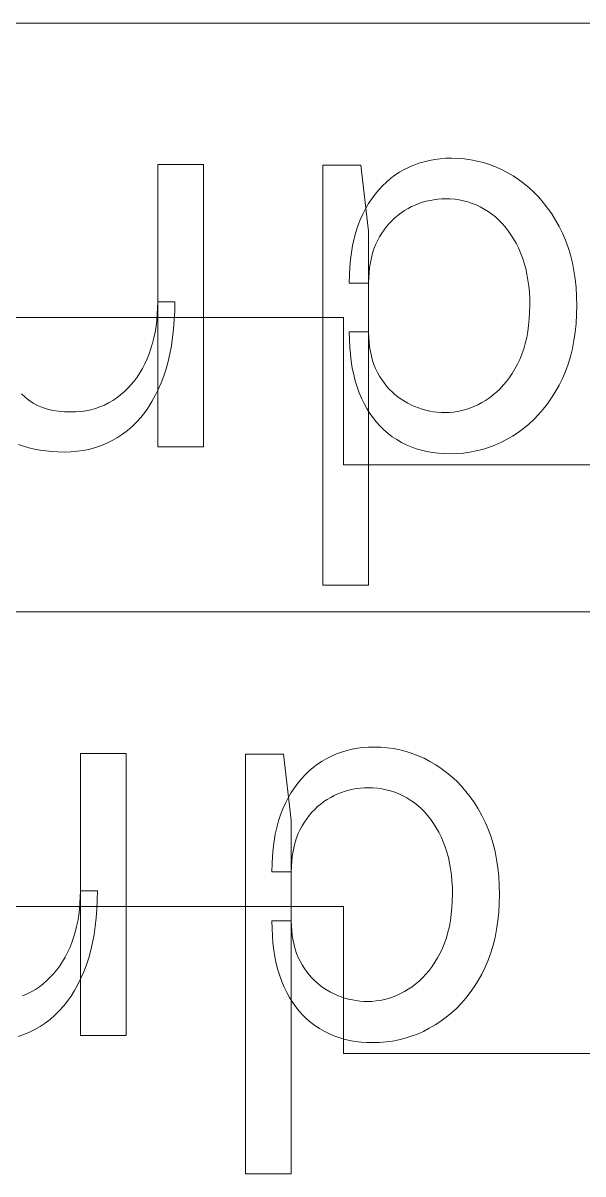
# Model space of a CAD drawing. Extents: x 0 to 393, y 0 to 389.
# Drawn here: x 47.46 to 58.88, y 341.55 to 365 of the extents above; entities that cross this region are included whole.
import ezdxf

# ---------------------------------------------------------------- set-up
doc = ezdxf.new("R2010")
doc.units = 0
doc.layers.get('0').update_dxf_attribs({"lineweight": 0})

msp = doc.modelspace()

# ---------------------------------------------------------------- linework, layer by layer
for p, q in [((138, 365), (6, 365)), ((55.435, 362.105), (55.537, 362.142)), ((55.537, 362.142), (55.643, 362.174)), ((55.643, 362.174), (55.75, 362.2)), ((55.75, 362.2), (55.859, 362.22)), ((55.859, 362.22), (55.971, 362.234)), ((55.971, 362.234), (56.086, 362.243)), ((56.086, 362.243), (56.202, 362.246)), ((56.202, 362.246), (56.202, 362.246)), ((56.202, 362.246), (56.336, 362.242)), ((56.336, 362.242), (56.467, 362.232)), ((56.467, 362.232), (56.597, 362.214)), ((56.597, 362.214), (56.725, 362.188)), ((56.725, 362.188), (56.852, 362.156)), ((56.852, 362.156), (56.976, 362.116)), ((50.208, 356.366), (50.208, 362.114)), ((50.208, 362.114), (51.144, 362.114)), ((51.144, 362.114), (51.144, 356.366)), ((53.574, 353.546), (53.574, 362.102)), ((53.574, 362.102), (54.354, 362.102)), ((54.354, 362.102), (54.51, 360.758)), ((54.958, 361.832), (55.047, 361.898)), ((55.047, 361.898), (55.14, 361.958)), ((55.14, 361.958), (55.236, 362.013)), ((55.236, 362.013), (55.334, 362.062)), ((55.334, 362.062), (55.435, 362.105)), ((56.976, 362.116), (57.099, 362.07)), ((57.099, 362.07), (57.22, 362.016)), ((57.22, 362.016), (57.339, 361.954)), ((57.339, 361.954), (57.456, 361.886)), ((54.716, 361.6), (54.792, 361.683)), ((54.792, 361.683), (54.873, 361.76)), ((54.873, 361.76), (54.958, 361.832)), ((57.456, 361.886), (57.57, 361.811)), ((57.57, 361.811), (57.68, 361.73)), ((57.68, 361.73), (57.785, 361.642)), ((54.573, 361.418), (54.642, 361.512)), ((54.642, 361.512), (54.716, 361.6)), ((57.785, 361.642), (57.886, 361.548)), ((57.886, 361.548), (57.983, 361.448)), ((57.983, 361.448), (58.074, 361.342)), ((54.39, 361.103), (54.447, 361.214)), ((54.447, 361.214), (54.508, 361.319)), ((54.508, 361.319), (54.573, 361.418)), ((55.314, 361.22), (55.243, 361.179)), ((55.386, 361.258), (55.314, 361.22)), ((55.46, 361.291), (55.386, 361.258)), ((55.534, 361.321), (55.46, 361.291)), ((55.61, 361.347), (55.534, 361.321)), ((55.686, 361.368), (55.61, 361.347)), ((55.763, 361.386), (55.686, 361.368)), ((55.842, 361.4), (55.763, 361.386)), ((55.921, 361.41), (55.842, 361.4)), ((56.001, 361.416), (55.921, 361.41)), ((56.082, 361.418), (56.001, 361.416)), ((56.176, 361.415), (56.082, 361.418)), ((56.082, 361.418), (56.082, 361.418)), ((56.268, 361.408), (56.176, 361.415)), ((56.359, 361.395), (56.268, 361.408)), ((56.448, 361.377), (56.359, 361.395)), ((56.535, 361.353), (56.448, 361.377)), ((56.621, 361.325), (56.535, 361.353)), ((56.704, 361.292), (56.621, 361.325)), ((56.787, 361.253), (56.704, 361.292)), ((56.867, 361.209), (56.787, 361.253)), ((56.946, 361.16), (56.867, 361.209)), ((58.074, 361.342), (58.162, 361.229)), ((58.162, 361.229), (58.245, 361.11)), ((54.291, 360.866), (54.338, 360.987)), ((54.338, 360.987), (54.39, 361.103)), ((54.989, 360.976), (54.932, 360.917)), ((55.048, 361.032), (54.989, 360.976)), ((55.11, 361.085), (55.048, 361.032)), ((55.176, 361.133), (55.11, 361.085)), ((55.243, 361.179), (55.176, 361.133)), ((57.022, 361.106), (56.946, 361.16)), ((57.096, 361.048), (57.022, 361.106)), ((57.166, 360.985), (57.096, 361.048)), ((57.233, 360.917), (57.166, 360.985)), ((58.245, 361.11), (58.324, 360.985)), ((58.324, 360.985), (58.398, 360.854)), ((54.213, 360.607), (54.249, 360.739)), ((54.249, 360.739), (54.291, 360.866)), ((54.51, 360.758), (54.51, 353.546)), ((54.826, 360.786), (54.778, 360.715)), ((54.878, 360.853), (54.826, 360.786)), ((54.932, 360.917), (54.878, 360.853)), ((57.296, 360.845), (57.233, 360.917)), ((57.357, 360.768), (57.296, 360.845)), ((57.414, 360.687), (57.357, 360.768)), ((58.398, 360.854), (58.466, 360.717)), ((54.183, 360.469), (54.213, 360.607)), ((54.69, 360.563), (54.652, 360.482)), ((54.732, 360.641), (54.69, 360.563)), ((54.778, 360.715), (54.732, 360.641)), ((57.468, 360.601), (57.414, 360.687)), ((57.519, 360.511), (57.468, 360.601)), ((57.567, 360.416), (57.519, 360.511)), ((58.466, 360.717), (58.528, 360.575)), ((58.528, 360.575), (58.582, 360.427)), ((54.139, 360.178), (54.158, 360.326)), ((54.158, 360.326), (54.183, 360.469)), ((54.59, 360.308), (54.566, 360.216)), ((54.619, 360.396), (54.59, 360.308)), ((54.652, 360.482), (54.619, 360.396)), ((57.611, 360.317), (57.567, 360.416)), ((57.65, 360.214), (57.611, 360.317)), ((58.582, 360.427), (58.628, 360.274)), ((58.628, 360.274), (58.668, 360.116)), ((54.117, 359.866), (54.125, 360.025)), ((54.125, 360.025), (54.139, 360.178)), ((54.53, 360.021), (54.519, 359.918)), ((54.546, 360.12), (54.53, 360.021)), ((54.566, 360.216), (54.546, 360.12)), ((57.685, 360.107), (57.65, 360.214)), ((57.715, 359.996), (57.685, 360.107)), ((58.668, 360.116), (58.7, 359.953)), ((54.114, 359.702), (54.117, 359.866)), ((54.512, 359.812), (54.51, 359.702)), ((54.519, 359.918), (54.512, 359.812)), ((57.74, 359.88), (57.715, 359.996)), ((57.761, 359.762), (57.74, 359.88)), ((58.7, 359.953), (58.726, 359.784)), ((54.51, 359.702), (54.114, 359.702)), ((54.51, 359.702), (54.51, 359.702)), ((57.777, 359.639), (57.761, 359.762)), ((57.789, 359.512), (57.777, 359.639)), ((58.726, 359.784), (58.744, 359.61)), ((58.744, 359.61), (58.754, 359.431)), ((50.206, 359.189), (50.208, 359.318)), ((50.208, 359.318), (50.208, 359.318)), ((50.208, 359.318), (50.556, 359.318)), ((50.556, 359.318), (50.553, 359.128)), ((57.796, 359.381), (57.789, 359.512)), ((57.798, 359.246), (57.796, 359.381)), ((58.754, 359.431), (58.758, 359.246)), ((50.199, 359.062), (50.206, 359.189)), ((50.553, 359.128), (50.545, 358.943)), ((57.788, 358.97), (57.795, 359.105)), ((57.795, 359.105), (57.798, 359.246)), ((57.798, 359.246), (57.798, 359.246)), ((58.758, 359.246), (58.754, 359.059)), ((58.758, 359.246), (58.758, 359.246)), ((42, 359), (54, 359)), ((50.173, 358.818), (50.188, 358.939)), ((50.188, 358.939), (50.199, 359.062)), ((50.545, 358.943), (50.531, 358.764)), ((54, 359), (54, 356)), ((57.775, 358.838), (57.788, 358.97)), ((58.743, 358.878), (58.725, 358.702)), ((58.754, 359.059), (58.743, 358.878)), ((50.129, 358.586), (50.153, 358.701)), ((50.153, 358.701), (50.173, 358.818)), ((50.531, 358.764), (50.511, 358.59)), ((54.117, 358.549), (54.114, 358.706)), ((54.114, 358.706), (54.114, 358.706)), ((54.114, 358.706), (54.51, 358.706)), ((54.51, 358.706), (54.512, 358.601)), ((57.735, 358.589), (57.758, 358.711)), ((57.758, 358.711), (57.775, 358.838)), ((58.725, 358.702), (58.7, 358.531)), ((50.068, 358.366), (50.101, 358.474)), ((50.101, 358.474), (50.129, 358.586)), ((50.486, 358.423), (50.456, 358.26)), ((50.511, 358.59), (50.486, 358.423)), ((54.124, 358.397), (54.117, 358.549)), ((54.137, 358.249), (54.124, 358.397)), ((54.512, 358.601), (54.519, 358.499)), ((54.519, 358.499), (54.53, 358.401)), ((54.53, 358.401), (54.546, 358.306)), ((57.675, 358.358), (57.707, 358.471)), ((57.707, 358.471), (57.735, 358.589)), ((58.7, 358.531), (58.667, 358.365)), ((49.943, 358.058), (49.989, 358.157)), ((49.989, 358.157), (50.031, 358.26)), ((50.031, 358.26), (50.068, 358.366)), ((50.456, 358.26), (50.419, 358.104)), ((54.154, 358.106), (54.137, 358.249)), ((54.546, 358.306), (54.566, 358.214)), ((54.566, 358.214), (54.59, 358.126)), ((57.546, 358.046), (57.594, 358.145)), ((57.594, 358.145), (57.637, 358.25)), ((57.637, 358.25), (57.675, 358.358)), ((58.627, 358.206), (58.58, 358.051)), ((58.667, 358.365), (58.627, 358.206)), ((49.841, 357.873), (49.894, 357.963)), ((49.894, 357.963), (49.943, 358.058)), ((50.377, 357.953), (50.33, 357.808)), ((50.419, 358.104), (50.377, 357.953)), ((54.177, 357.969), (54.154, 358.106)), ((54.205, 357.836), (54.177, 357.969)), ((54.59, 358.126), (54.619, 358.041)), ((54.619, 358.041), (54.652, 357.959)), ((54.652, 357.959), (54.69, 357.881)), ((57.439, 357.861), (57.494, 357.951)), ((57.494, 357.951), (57.546, 358.046)), ((58.58, 358.051), (58.526, 357.902)), ((49.661, 357.627), (49.725, 357.705)), ((49.725, 357.705), (49.785, 357.786)), ((49.785, 357.786), (49.841, 357.873)), ((50.33, 357.808), (50.277, 357.668)), ((54.237, 357.708), (54.205, 357.836)), ((54.275, 357.585), (54.237, 357.708)), ((54.69, 357.881), (54.732, 357.806)), ((54.732, 357.806), (54.778, 357.735)), ((54.778, 357.735), (54.826, 357.667)), ((57.258, 357.619), (57.321, 357.695)), ((57.321, 357.695), (57.382, 357.776)), ((57.382, 357.776), (57.439, 357.861)), ((58.464, 357.758), (58.395, 357.62)), ((58.526, 357.902), (58.464, 357.758)), ((47.427, 357.446), (47.5, 357.375)), ((49.449, 357.422), (49.523, 357.486)), ((49.523, 357.486), (49.594, 357.555)), ((49.594, 357.555), (49.661, 357.627)), ((50.219, 357.534), (50.156, 357.407)), ((50.277, 357.668), (50.219, 357.534)), ((54.318, 357.466), (54.275, 357.585)), ((54.366, 357.353), (54.318, 357.466)), ((54.826, 357.667), (54.877, 357.602)), ((54.877, 357.602), (54.931, 357.542)), ((54.931, 357.542), (54.988, 357.484)), ((54.988, 357.484), (55.047, 357.431)), ((57.051, 357.42), (57.123, 357.482)), ((57.123, 357.482), (57.192, 357.548)), ((57.192, 357.548), (57.258, 357.619)), ((58.32, 357.488), (58.241, 357.362)), ((58.395, 357.62), (58.32, 357.488)), ((47.5, 357.375), (47.58, 357.312)), ((47.58, 357.312), (47.665, 357.256)), ((47.665, 357.256), (47.756, 357.208)), ((47.756, 357.208), (47.854, 357.167)), ((49.029, 357.178), (49.119, 357.215)), ((49.119, 357.215), (49.206, 357.258)), ((49.206, 357.258), (49.29, 357.307)), ((49.29, 357.307), (49.371, 357.362)), ((49.371, 357.362), (49.449, 357.422)), ((50.089, 357.286), (50.017, 357.172)), ((50.156, 357.407), (50.089, 357.286)), ((54.419, 357.245), (54.366, 357.353)), ((54.475, 357.142), (54.419, 357.245)), ((55.047, 357.431), (55.109, 357.38)), ((55.109, 357.38), (55.174, 357.334)), ((55.174, 357.334), (55.241, 357.291)), ((55.241, 357.291), (55.311, 357.251)), ((55.311, 357.251), (55.383, 357.215)), ((55.383, 357.215), (55.456, 357.183)), ((56.657, 357.184), (56.738, 357.221)), ((56.738, 357.221), (56.818, 357.264)), ((56.818, 357.264), (56.898, 357.311)), ((56.898, 357.311), (56.976, 357.363)), ((56.976, 357.363), (57.051, 357.42)), ((58.157, 357.242), (58.069, 357.128)), ((58.241, 357.362), (58.157, 357.242)), ((47.854, 357.167), (47.957, 357.134)), ((47.957, 357.134), (48.067, 357.107)), ((48.067, 357.107), (48.183, 357.089)), ((48.183, 357.089), (48.304, 357.078)), ((48.304, 357.078), (48.432, 357.074)), ((48.432, 357.074), (48.539, 357.077)), ((48.432, 357.074), (48.432, 357.074)), ((48.539, 357.077), (48.642, 357.086)), ((48.642, 357.086), (48.743, 357.1)), ((48.743, 357.1), (48.841, 357.12)), ((48.841, 357.12), (48.937, 357.146)), ((48.937, 357.146), (49.029, 357.178)), ((49.941, 357.064), (49.86, 356.963)), ((50.017, 357.172), (49.941, 357.064)), ((54.536, 357.044), (54.475, 357.142)), ((54.602, 356.952), (54.536, 357.044)), ((55.456, 357.183), (55.529, 357.155)), ((55.529, 357.155), (55.604, 357.13)), ((55.604, 357.13), (55.679, 357.109)), ((55.679, 357.109), (55.756, 357.092)), ((55.756, 357.092), (55.833, 357.079)), ((55.833, 357.079), (55.911, 357.07)), ((55.911, 357.07), (55.99, 357.064)), ((55.99, 357.064), (56.07, 357.062)), ((56.07, 357.062), (56.156, 357.064)), ((56.07, 357.062), (56.07, 357.062)), ((56.156, 357.064), (56.241, 357.072)), ((56.241, 357.072), (56.326, 357.084)), ((56.326, 357.084), (56.41, 357.102)), ((56.41, 357.102), (56.493, 357.124)), ((56.493, 357.124), (56.575, 357.152)), ((56.575, 357.152), (56.657, 357.184)), ((57.976, 357.022), (57.878, 356.921)), ((58.069, 357.128), (57.976, 357.022)), ((49.685, 356.779), (49.59, 356.697)), ((49.775, 356.868), (49.685, 356.779)), ((49.86, 356.963), (49.775, 356.868)), ((54.671, 356.865), (54.602, 356.952)), ((54.745, 356.783), (54.671, 356.865)), ((54.823, 356.707), (54.745, 356.783)), ((57.67, 356.739), (57.559, 356.657)), ((57.777, 356.827), (57.67, 356.739)), ((57.878, 356.921), (57.777, 356.827)), ((49.388, 356.552), (49.281, 356.49)), ((49.491, 356.621), (49.388, 356.552)), ((49.59, 356.697), (49.491, 356.621)), ((54.906, 356.636), (54.823, 356.707)), ((54.992, 356.57), (54.906, 356.636)), ((55.083, 356.51), (54.992, 356.57)), ((55.178, 356.455), (55.083, 356.51)), ((57.326, 356.514), (57.205, 356.452)), ((57.444, 356.582), (57.326, 356.514)), ((57.559, 356.657), (57.444, 356.582)), ((47.472, 356.376), (47.367, 356.412)), ((47.581, 356.344), (47.472, 356.376)), ((47.693, 356.318), (47.581, 356.344)), ((47.808, 356.296), (47.693, 356.318)), ((47.926, 356.28), (47.808, 356.296)), ((48.047, 356.268), (47.926, 356.28)), ((48.172, 356.26), (48.047, 356.268)), ((48.567, 356.273), (48.435, 356.262)), ((48.694, 356.291), (48.567, 356.273)), ((48.819, 356.316), (48.694, 356.291)), ((48.94, 356.349), (48.819, 356.316)), ((49.057, 356.389), (48.94, 356.349)), ((49.171, 356.436), (49.057, 356.389)), ((49.281, 356.49), (49.171, 356.436)), ((51.144, 356.366), (50.208, 356.366)), ((50.208, 356.366), (50.208, 356.366)), ((55.276, 356.406), (55.178, 356.455)), ((55.377, 356.363), (55.276, 356.406)), ((55.481, 356.326), (55.377, 356.363)), ((55.589, 356.294), (55.481, 356.326)), ((55.7, 356.268), (55.589, 356.294)), ((55.815, 356.248), (55.7, 356.268)), ((56.706, 356.28), (56.577, 356.254)), ((56.834, 356.312), (56.706, 356.28)), ((56.959, 356.352), (56.834, 356.312)), ((57.083, 356.398), (56.959, 356.352)), ((57.205, 356.452), (57.083, 356.398)), ((48.3, 356.258), (48.172, 356.26)), ((48.435, 356.262), (48.3, 356.258)), ((48.3, 356.258), (48.3, 356.258)), ((55.933, 356.234), (55.815, 356.248)), ((56.054, 356.225), (55.933, 356.234)), ((56.178, 356.222), (56.054, 356.225)), ((56.313, 356.226), (56.178, 356.222)), ((56.178, 356.222), (56.178, 356.222)), ((56.178, 356.222), (56.178, 356.222)), ((56.446, 356.236), (56.313, 356.226)), ((56.577, 356.254), (56.446, 356.236)), ((54, 356), (66, 356)), ((54.51, 353.546), (53.574, 353.546)), ((54.51, 353.546), (54.51, 353.546)), ((138, 353), (6, 353)), ((53.959, 350.142), (54.065, 350.174)), ((54.065, 350.174), (54.172, 350.2)), ((54.172, 350.2), (54.281, 350.22)), ((54.281, 350.22), (54.393, 350.234)), ((54.393, 350.234), (54.508, 350.243)), ((54.508, 350.243), (54.624, 350.246)), ((54.624, 350.246), (54.624, 350.246)), ((54.624, 350.246), (54.758, 350.242)), ((54.758, 350.242), (54.889, 350.232)), ((54.889, 350.232), (55.019, 350.214)), ((55.019, 350.214), (55.147, 350.188)), ((55.147, 350.188), (55.273, 350.156)), ((48.63, 344.366), (48.63, 350.114)), ((48.63, 350.114), (49.566, 350.114)), ((49.566, 350.114), (49.566, 344.366)), ((51.996, 341.546), (51.996, 350.102)), ((51.996, 350.102), (52.776, 350.102)), ((52.776, 350.102), (52.932, 348.758)), ((53.469, 349.898), (53.562, 349.958)), ((53.562, 349.958), (53.658, 350.013)), ((53.658, 350.013), (53.756, 350.062)), ((53.756, 350.062), (53.857, 350.105)), ((53.857, 350.105), (53.959, 350.142)), ((55.273, 350.156), (55.398, 350.116)), ((55.398, 350.116), (55.521, 350.07)), ((55.521, 350.07), (55.642, 350.016)), ((55.642, 350.016), (55.761, 349.954)), ((55.761, 349.954), (55.878, 349.886)), ((53.214, 349.683), (53.295, 349.76)), ((53.295, 349.76), (53.38, 349.832)), ((53.38, 349.832), (53.469, 349.898)), ((55.878, 349.886), (55.992, 349.811)), ((55.992, 349.811), (56.102, 349.73)), ((56.102, 349.73), (56.207, 349.642)), ((52.995, 349.418), (53.064, 349.512)), ((53.064, 349.512), (53.138, 349.6)), ((53.138, 349.6), (53.214, 349.683)), ((56.207, 349.642), (56.308, 349.548)), ((56.308, 349.548), (56.404, 349.448)), ((52.869, 349.214), (52.93, 349.319)), ((52.93, 349.319), (52.995, 349.418)), ((53.808, 349.258), (53.736, 349.22)), ((53.882, 349.291), (53.808, 349.258)), ((53.956, 349.321), (53.882, 349.291)), ((54.032, 349.347), (53.956, 349.321)), ((54.108, 349.368), (54.032, 349.347)), ((54.185, 349.386), (54.108, 349.368)), ((54.264, 349.4), (54.185, 349.386)), ((54.343, 349.41), (54.264, 349.4)), ((54.423, 349.416), (54.343, 349.41)), ((54.504, 349.418), (54.423, 349.416)), ((54.598, 349.415), (54.504, 349.418)), ((54.504, 349.418), (54.504, 349.418)), ((54.69, 349.408), (54.598, 349.415)), ((54.781, 349.395), (54.69, 349.408)), ((54.87, 349.377), (54.781, 349.395)), ((54.957, 349.353), (54.87, 349.377)), ((55.043, 349.325), (54.957, 349.353)), ((55.126, 349.292), (55.043, 349.325)), ((55.209, 349.253), (55.126, 349.292)), ((55.289, 349.209), (55.209, 349.253)), ((56.404, 349.448), (56.496, 349.342)), ((56.496, 349.342), (56.584, 349.229)), ((52.76, 348.987), (52.812, 349.103)), ((52.812, 349.103), (52.869, 349.214)), ((53.47, 349.032), (53.41, 348.976)), ((53.532, 349.085), (53.47, 349.032)), ((53.598, 349.133), (53.532, 349.085)), ((53.665, 349.179), (53.598, 349.133)), ((53.736, 349.22), (53.665, 349.179)), ((55.368, 349.16), (55.289, 349.209)), ((55.444, 349.106), (55.368, 349.16)), ((55.518, 349.048), (55.444, 349.106)), ((55.588, 348.985), (55.518, 349.048)), ((56.584, 349.229), (56.667, 349.11)), ((56.667, 349.11), (56.746, 348.985)), ((52.671, 348.739), (52.713, 348.866)), ((52.713, 348.866), (52.76, 348.987)), ((53.248, 348.786), (53.2, 348.715)), ((53.3, 348.853), (53.248, 348.786)), ((53.354, 348.917), (53.3, 348.853)), ((53.41, 348.976), (53.354, 348.917)), ((55.655, 348.917), (55.588, 348.985)), ((55.718, 348.845), (55.655, 348.917)), ((55.779, 348.768), (55.718, 348.845)), ((55.836, 348.687), (55.779, 348.768)), ((56.746, 348.985), (56.82, 348.854)), ((56.82, 348.854), (56.888, 348.717)), ((52.605, 348.469), (52.635, 348.607)), ((52.635, 348.607), (52.671, 348.739)), ((52.932, 348.758), (52.932, 341.546)), ((53.112, 348.563), (53.074, 348.482)), ((53.154, 348.641), (53.112, 348.563)), ((53.2, 348.715), (53.154, 348.641)), ((55.89, 348.601), (55.836, 348.687)), ((55.941, 348.511), (55.89, 348.601)), ((56.888, 348.717), (56.95, 348.575)), ((56.95, 348.575), (57.004, 348.427)), ((52.561, 348.178), (52.58, 348.326)), ((52.58, 348.326), (52.605, 348.469)), ((53.012, 348.308), (52.988, 348.216)), ((53.041, 348.396), (53.012, 348.308)), ((53.074, 348.482), (53.041, 348.396)), ((55.989, 348.416), (55.941, 348.511)), ((56.033, 348.317), (55.989, 348.416)), ((56.072, 348.214), (56.033, 348.317)), ((57.004, 348.427), (57.05, 348.274)), ((52.547, 348.025), (52.561, 348.178)), ((52.968, 348.12), (52.952, 348.021)), ((52.988, 348.216), (52.968, 348.12)), ((56.107, 348.107), (56.072, 348.214)), ((56.137, 347.996), (56.107, 348.107)), ((57.05, 348.274), (57.09, 348.116)), ((57.09, 348.116), (57.122, 347.953)), ((52.536, 347.702), (52.539, 347.866)), ((52.539, 347.866), (52.547, 348.025)), ((52.941, 347.918), (52.934, 347.812)), ((52.952, 348.021), (52.941, 347.918)), ((56.162, 347.88), (56.137, 347.996)), ((56.183, 347.762), (56.162, 347.88)), ((57.122, 347.953), (57.148, 347.784)), ((52.932, 347.702), (52.536, 347.702)), ((52.934, 347.812), (52.932, 347.702)), ((52.932, 347.702), (52.932, 347.702)), ((56.199, 347.639), (56.183, 347.762)), ((56.211, 347.512), (56.199, 347.639)), ((57.148, 347.784), (57.166, 347.61)), ((57.166, 347.61), (57.176, 347.431)), ((56.218, 347.381), (56.211, 347.512)), ((56.22, 347.246), (56.218, 347.381)), ((57.176, 347.431), (57.18, 347.246)), ((48.621, 347.062), (48.628, 347.189)), ((48.628, 347.189), (48.63, 347.318)), ((48.63, 347.318), (48.63, 347.318)), ((48.63, 347.318), (48.978, 347.318)), ((48.975, 347.128), (48.967, 346.943)), ((48.978, 347.318), (48.975, 347.128)), ((56.217, 347.105), (56.22, 347.246)), ((56.22, 347.246), (56.22, 347.246)), ((57.18, 347.246), (57.176, 347.059)), ((57.18, 347.246), (57.18, 347.246)), ((42, 347), (54, 347)), ((48.595, 346.818), (48.61, 346.939)), ((48.61, 346.939), (48.621, 347.062)), ((48.967, 346.943), (48.953, 346.764)), ((54, 347), (54, 344)), ((56.197, 346.838), (56.21, 346.97)), ((56.21, 346.97), (56.217, 347.105)), ((57.176, 347.059), (57.165, 346.878)), ((48.551, 346.586), (48.575, 346.701)), ((48.575, 346.701), (48.595, 346.818)), ((48.953, 346.764), (48.933, 346.59)), ((52.539, 346.549), (52.536, 346.706)), ((52.536, 346.706), (52.536, 346.706)), ((52.536, 346.706), (52.932, 346.706)), ((52.932, 346.706), (52.934, 346.601)), ((56.157, 346.589), (56.18, 346.711)), ((56.18, 346.711), (56.197, 346.838)), ((57.147, 346.702), (57.122, 346.531)), ((57.165, 346.878), (57.147, 346.702)), ((48.49, 346.366), (48.523, 346.474)), ((48.523, 346.474), (48.551, 346.586)), ((48.908, 346.423), (48.878, 346.26)), ((48.933, 346.59), (48.908, 346.423)), ((52.546, 346.397), (52.539, 346.549)), ((52.934, 346.601), (52.941, 346.499)), ((52.941, 346.499), (52.952, 346.401)), ((56.097, 346.358), (56.129, 346.471)), ((56.129, 346.471), (56.157, 346.589)), ((57.122, 346.531), (57.089, 346.365)), ((48.411, 346.157), (48.453, 346.26)), ((48.453, 346.26), (48.49, 346.366)), ((48.878, 346.26), (48.841, 346.104)), ((52.559, 346.249), (52.546, 346.397)), ((52.576, 346.106), (52.559, 346.249)), ((52.952, 346.401), (52.968, 346.306)), ((52.968, 346.306), (52.988, 346.214)), ((52.988, 346.214), (53.012, 346.126)), ((56.016, 346.145), (56.059, 346.25)), ((56.059, 346.25), (56.097, 346.358)), ((57.049, 346.206), (57.002, 346.051)), ((57.089, 346.365), (57.049, 346.206)), ((48.263, 345.873), (48.316, 345.963)), ((48.316, 345.963), (48.365, 346.058)), ((48.365, 346.058), (48.411, 346.157)), ((48.799, 345.953), (48.752, 345.808)), ((48.841, 346.104), (48.799, 345.953)), ((52.599, 345.969), (52.576, 346.106)), ((52.627, 345.836), (52.599, 345.969)), ((53.012, 346.126), (53.041, 346.041)), ((53.041, 346.041), (53.074, 345.959)), ((53.074, 345.959), (53.112, 345.881)), ((55.861, 345.861), (55.916, 345.951)), ((55.916, 345.951), (55.968, 346.046)), ((55.968, 346.046), (56.016, 346.145)), ((57.002, 346.051), (56.948, 345.902)), ((48.147, 345.705), (48.207, 345.786)), ((48.207, 345.786), (48.263, 345.873)), ((48.752, 345.808), (48.699, 345.668)), ((52.659, 345.708), (52.627, 345.836)), ((53.112, 345.881), (53.154, 345.806)), ((53.154, 345.806), (53.2, 345.735)), ((53.2, 345.735), (53.248, 345.667)), ((55.743, 345.695), (55.804, 345.776)), ((55.804, 345.776), (55.861, 345.861)), ((56.886, 345.758), (56.817, 345.62)), ((56.948, 345.902), (56.886, 345.758)), ((47.871, 345.422), (47.945, 345.486)), ((47.945, 345.486), (48.016, 345.555)), ((48.016, 345.555), (48.083, 345.627)), ((48.083, 345.627), (48.147, 345.705)), ((48.641, 345.534), (48.578, 345.407)), ((48.699, 345.668), (48.641, 345.534)), ((52.697, 345.585), (52.659, 345.708)), ((52.74, 345.466), (52.697, 345.585)), ((53.248, 345.667), (53.299, 345.602)), ((53.299, 345.602), (53.353, 345.542)), ((53.353, 345.542), (53.41, 345.484)), ((53.41, 345.484), (53.469, 345.431)), ((55.473, 345.42), (55.545, 345.482)), ((55.545, 345.482), (55.614, 345.548)), ((55.614, 345.548), (55.68, 345.619)), ((55.68, 345.619), (55.743, 345.695)), ((56.742, 345.488), (56.663, 345.362)), ((56.817, 345.62), (56.742, 345.488)), ((47.541, 345.215), (47.628, 345.258)), ((47.628, 345.258), (47.712, 345.307)), ((47.712, 345.307), (47.793, 345.362)), ((47.793, 345.362), (47.871, 345.422)), ((48.511, 345.286), (48.439, 345.172)), ((48.578, 345.407), (48.511, 345.286)), ((52.788, 345.353), (52.74, 345.466)), ((52.841, 345.245), (52.788, 345.353)), ((52.897, 345.142), (52.841, 345.245)), ((53.469, 345.431), (53.531, 345.38)), ((53.531, 345.38), (53.596, 345.334)), ((53.596, 345.334), (53.663, 345.291)), ((53.663, 345.291), (53.733, 345.251)), ((53.733, 345.251), (53.805, 345.215)), ((55.16, 345.221), (55.24, 345.264)), ((55.24, 345.264), (55.32, 345.311)), ((55.32, 345.311), (55.398, 345.363)), ((55.398, 345.363), (55.473, 345.42)), ((56.663, 345.362), (56.579, 345.242)), ((47.451, 345.178), (47.541, 345.215)), ((48.363, 345.064), (48.282, 344.963)), ((48.439, 345.172), (48.363, 345.064)), ((52.958, 345.044), (52.897, 345.142)), ((53.024, 344.952), (52.958, 345.044)), ((53.805, 345.215), (53.878, 345.183)), ((53.878, 345.183), (53.951, 345.155)), ((53.951, 345.155), (54.026, 345.13)), ((54.026, 345.13), (54.101, 345.109)), ((54.101, 345.109), (54.178, 345.092)), ((54.178, 345.092), (54.255, 345.079)), ((54.255, 345.079), (54.333, 345.07)), ((54.333, 345.07), (54.412, 345.064)), ((54.412, 345.064), (54.492, 345.062)), ((54.492, 345.062), (54.578, 345.064)), ((54.492, 345.062), (54.492, 345.062)), ((54.578, 345.064), (54.663, 345.072)), ((54.663, 345.072), (54.748, 345.084)), ((54.748, 345.084), (54.832, 345.102)), ((54.832, 345.102), (54.915, 345.124)), ((54.915, 345.124), (54.997, 345.152)), ((54.997, 345.152), (55.079, 345.184)), ((55.079, 345.184), (55.16, 345.221)), ((56.398, 345.022), (56.3, 344.921)), ((56.491, 345.128), (56.398, 345.022)), ((56.579, 345.242), (56.491, 345.128)), ((48.107, 344.779), (48.012, 344.697)), ((48.197, 344.868), (48.107, 344.779)), ((48.282, 344.963), (48.197, 344.868)), ((53.093, 344.865), (53.024, 344.952)), ((53.167, 344.783), (53.093, 344.865)), ((53.245, 344.707), (53.167, 344.783)), ((56.199, 344.827), (56.092, 344.739)), ((56.3, 344.921), (56.199, 344.827)), ((47.81, 344.552), (47.703, 344.49)), ((47.913, 344.621), (47.81, 344.552)), ((48.012, 344.697), (47.913, 344.621)), ((53.328, 344.636), (53.245, 344.707)), ((53.414, 344.57), (53.328, 344.636)), ((53.505, 344.51), (53.414, 344.57)), ((55.866, 344.582), (55.748, 344.514)), ((55.981, 344.657), (55.866, 344.582)), ((56.092, 344.739), (55.981, 344.657)), ((47.479, 344.389), (47.362, 344.349)), ((47.593, 344.436), (47.479, 344.389)), ((47.703, 344.49), (47.593, 344.436)), ((49.566, 344.366), (48.63, 344.366)), ((48.63, 344.366), (48.63, 344.366)), ((53.6, 344.455), (53.505, 344.51)), ((53.698, 344.406), (53.6, 344.455)), ((53.799, 344.363), (53.698, 344.406)), ((53.903, 344.326), (53.799, 344.363)), ((54.011, 344.294), (53.903, 344.326)), ((55.256, 344.312), (55.128, 344.28)), ((55.381, 344.352), (55.256, 344.312)), ((55.505, 344.398), (55.381, 344.352)), ((55.627, 344.452), (55.505, 344.398)), ((55.748, 344.514), (55.627, 344.452)), ((54.122, 344.268), (54.011, 344.294)), ((54.237, 344.248), (54.122, 344.268)), ((54.355, 344.234), (54.237, 344.248)), ((54.476, 344.225), (54.355, 344.234)), ((54.6, 344.222), (54.476, 344.225)), ((54.735, 344.226), (54.6, 344.222)), ((54.6, 344.222), (54.6, 344.222)), ((54.6, 344.222), (54.6, 344.222)), ((54.868, 344.236), (54.735, 344.226)), ((54.999, 344.254), (54.868, 344.236)), ((55.128, 344.28), (54.999, 344.254)), ((54, 344), (66, 344)), ((52.932, 341.546), (51.996, 341.546)), ((52.932, 341.546), (52.932, 341.546))]:
    msp.add_line(p, q)

doc.saveas('drawing.dxf')
